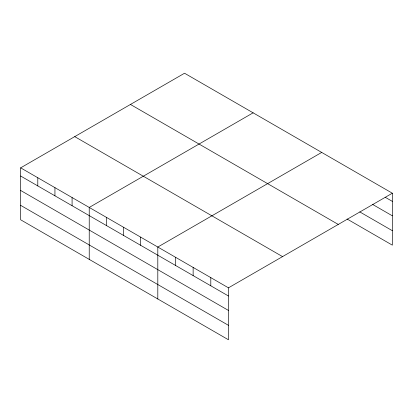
<?xml version="1.0" encoding="UTF-8"?>
<svg xmlns="http://www.w3.org/2000/svg" width="413" height="413" viewBox="0 0 413 413"><rect width="100%" height="100%" fill="white"/><g stroke="black" fill="none" stroke-linecap="round" stroke-linejoin="round"><path stroke-width="0.62" d="M20.65 167.848L228.461 287.83L228.461 339.77L20.65 219.788L20.65 167.848L184.539 73.23L392.35 193.212L392.35 245.152L347.085 219.014M253.117 112.826L89.229 207.445L89.229 259.385M321.696 152.418L157.807 247.036L157.807 298.976M228.461 287.83L392.35 193.212M385.174 197.238L392.35 201.379M372.48 204.352L392.35 215.823M359.78 211.905L392.35 230.707M130.456 104.453L338.268 224.435M74.732 136.626L282.544 256.607M20.65 176.021L228.461 296.002M20.65 190.465L228.461 310.447M20.65 205.349L228.461 325.325M210.8 277.634L210.8 285.801M193.134 267.433L193.134 275.605M175.468 257.237L175.468 265.404M140.663 237.139L140.663 245.312M123.518 227.238L123.518 235.41M106.373 217.341L106.373 225.513M72.084 197.543L72.084 205.715M54.939 187.647L54.939 195.819M37.795 177.75L37.795 185.922"/></g></svg>
